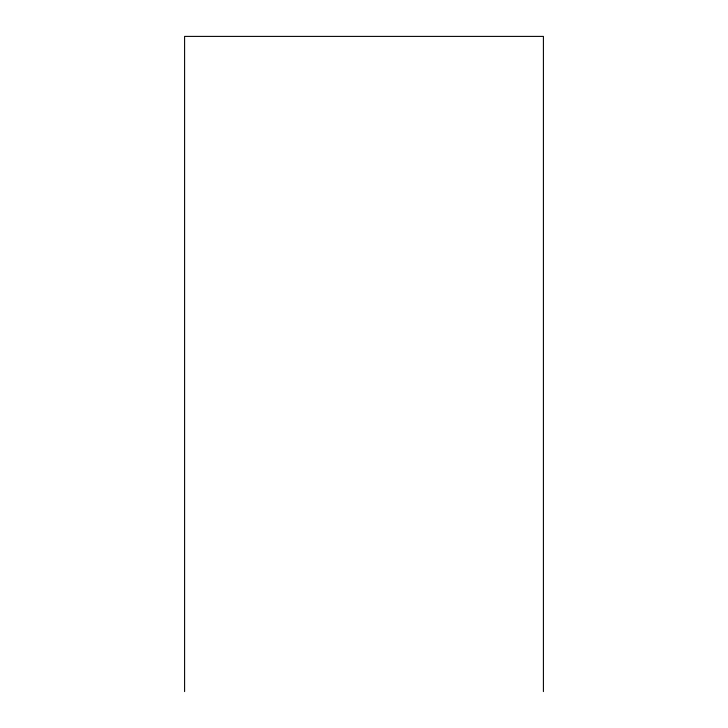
<?xml version="1.0" encoding="UTF-8"?>
<svg xmlns="http://www.w3.org/2000/svg" width="728" height="728" viewBox="0 0 728 728"><rect width="100%" height="100%" fill="white"/><g stroke="black" fill="none" stroke-linecap="round" stroke-linejoin="round"><path stroke-width="1.09" d="M543.407 691.6L543.407 36.4L184.594 36.4L184.594 691.6"/></g></svg>
